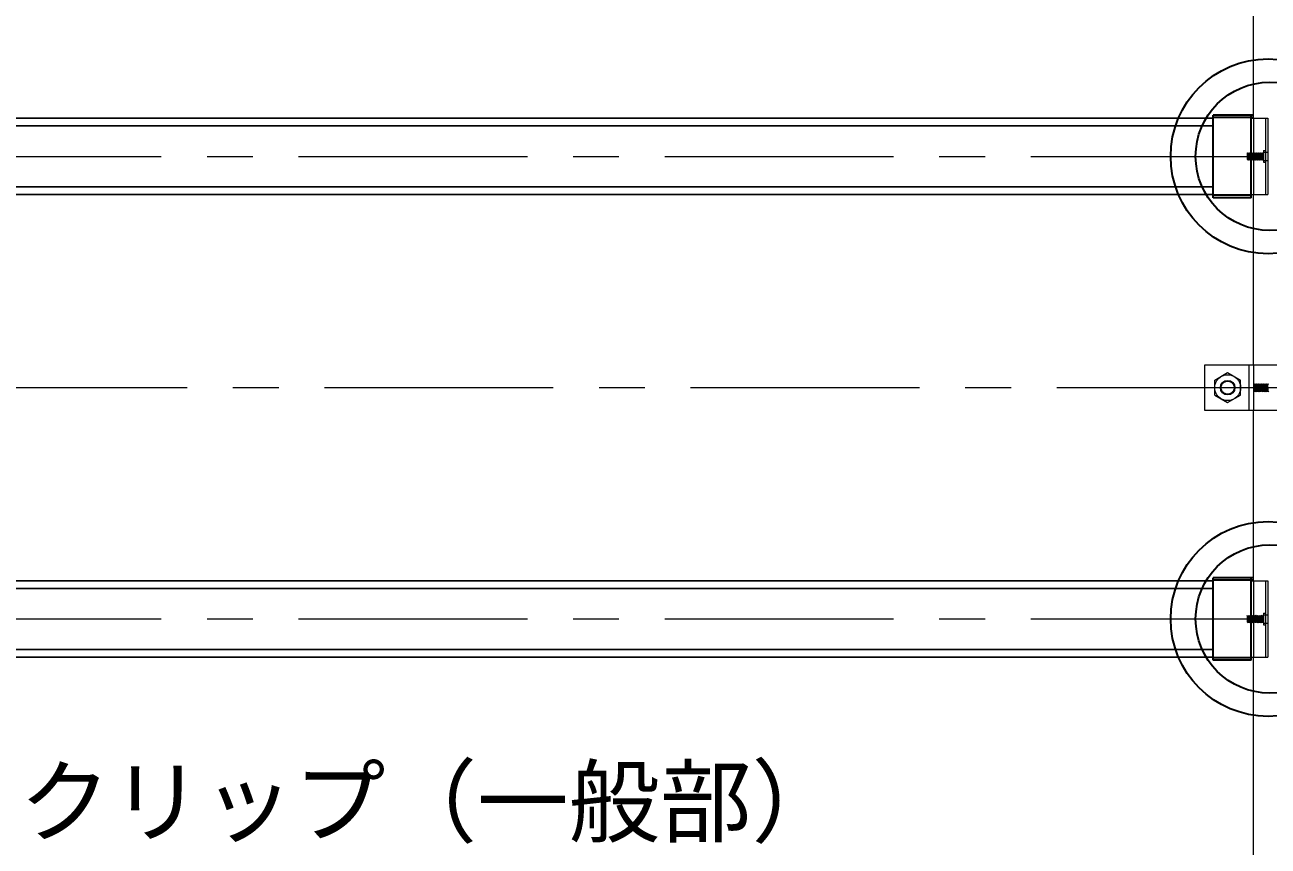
# Model space of a CAD drawing. Units: millimetres at full size, sheet at 1:30; details may follow other scales. Extents: x -5796 to 5910, y -4184 to 4114.
# Drawn here: x -4581 to -3766, y 1623 to 2161 of the extents above; entities that cross this region are included whole.
import ezdxf
from ezdxf.enums import TextEntityAlignment as Align

# ---------------------------------------------------------------- set-up
doc = ezdxf.new("R2010")
doc.units = ezdxf.units.MM
doc.header["$LTSCALE"] = 30
doc.linetypes.add('CHAIN1', pattern=[8, 5, -1, 1, -1])
doc.linetypes.add('DASHED1', pattern=[1.8, 1.2, -0.6])
for name, color, linetype, lineweight in [('4-0_中心線', 4, 'CHAIN1', 9), ('4-1_吊り材', 7, 'Continuous', 18), ('4-2_野縁受け', 3, 'Continuous', 18), ('4-3_野縁', 2, 'Continuous', 25), ('4-6_文字', 7, 'Continuous', 18), ('4-7_金具', 6, 'Continuous', 35), ('4-A_クリップ', 7, 'Continuous', 18), ('4-B_ビス', 3, 'Continuous', 18)]:
    doc.layers.add(name, color=color, linetype=linetype, lineweight=lineweight)
doc.styles.add('ＭＳ ゴシック', font='')
doc.styles.get('ＭＳ ゴシック').set_extended_font_data('MS Gothic')

msp = doc.modelspace()

# ---------------------------------------------------------------- linework, layer by layer
at = {"layer": '4-0_中心線'}
for p, q in [((-5121.78, 2074.81), (-2580.78, 2074.81)), ((-4624.78, 1923.31), (-2409.78, 1923.31)), ((-5121.78, 1771.81), (-2580.78, 1771.81))]:
    msp.add_line(p, q, dxfattribs=at)
at = {"layer": '4-1_吊り材'}
for p, q in [((-3807.78, 1908.31), (-3807.78, 1938.31)), ((-3807.78, 1938.31), (-3750.98, 1938.31)), ((-3775.78, 1938.31), (-3775.78, 1908.31)), ((-3784.28, 1918.4), (-3784.28, 1928.22)), ((-3801.28, 1918.4), (-3792.78, 1913.5)), ((-3792.78, 1913.5), (-3784.28, 1918.4)), ((-3750.98, 1908.31), (-3807.78, 1908.31))]:
    msp.add_line(p, q, dxfattribs=at)
at = {"layer": '4-1_吊り材', "linetype": 'DASHED1'}
msp.add_line((-3778.98, 1938.31), (-3778.98, 1908.31), dxfattribs=at)
at = {"layer": '4-1_吊り材'}
msp.add_lwpolyline([(-3801.28, 1918.4), (-3801.28, 1928.22), (-3792.78, 1933.13), (-3784.28, 1928.22)], dxfattribs=at)
for radius in [8.5, 4.76]:
    msp.add_circle((-3792.78, 1923.31), radius, dxfattribs=at)
at = {"layer": '4-1_吊り材', "linetype": 'DASHED1'}
msp.add_circle((-3792.78, 1923.31), 4.25, dxfattribs=at)
at = {"layer": '4-2_野縁受け'}
for p, q in [((-3775.78, 2099.81), (-3775.78, 2352.81)), ((-3775.78, 1938.31), (-3775.78, 2049.81)), ((-3775.78, 1796.81), (-3775.78, 1908.31)), ((-3775.78, 1493.81), (-3775.78, 1746.81))]:
    msp.add_line(p, q, dxfattribs=at)
at = {"layer": '4-3_野縁'}
for p, q in [((-4654.18, 2099.81), (-3802.28, 2099.81)), ((-4654.18, 2094.81), (-3802.28, 2094.81)), ((-4654.18, 2054.81), (-3802.28, 2054.81)), ((-4654.18, 2049.81), (-3802.28, 2049.81)), ((-4654.18, 1796.81), (-3802.28, 1796.81)), ((-4654.18, 1791.81), (-3802.28, 1791.81)), ((-4654.18, 1751.81), (-3802.28, 1751.81)), ((-4654.18, 1746.81), (-3802.28, 1746.81))]:
    msp.add_line(p, q, dxfattribs=at)
at = {"layer": '4-7_金具'}
for p, q in [((-3802.28, 2047.73), (-3802.28, 2101.86)), ((-3775.78, 2101.86), (-3802.28, 2101.86)), ((-3777.28, 2077.01), (-3777.28, 2101.86)), ((-3775.78, 2100.26), (-3777.28, 2100.26)), ((-3777.28, 2047.73), (-3777.28, 2072.71)), ((-3777.28, 2047.73), (-3802.28, 2047.73)), ((-3802.28, 1744.73), (-3802.28, 1798.86)), ((-3775.78, 1798.86), (-3802.28, 1798.86)), ((-3777.28, 1774.01), (-3777.28, 1798.86)), ((-3775.78, 1797.26), (-3777.28, 1797.26)), ((-3777.28, 1744.73), (-3777.28, 1769.71)), ((-3777.28, 1744.73), (-3802.28, 1744.73))]:
    msp.add_line(p, q, dxfattribs=at)
at = {"layer": '4-7_金具', "linetype": 'DASHED1'}
for p, q in [((-3777.28, 2100.26), (-3802.28, 2100.26)), ((-3777.28, 2049.33), (-3802.28, 2049.33)), ((-3777.28, 1797.26), (-3802.28, 1797.26)), ((-3777.28, 1746.33), (-3802.28, 1746.33))]:
    msp.add_line(p, q, dxfattribs=at)
at = {"layer": '4-7_金具'}
for centre, radius in [((-3766.33, 2074.81), 63.79), ((-3765.24, 2074.81), 48.52), ((-3766.33, 1771.81), 63.79), ((-3765.24, 1771.81), 48.52)]:
    msp.add_circle(centre, radius, dxfattribs=at)
at = {"layer": '4-A_クリップ'}
for p, q in [((-3777.28, 2099.81), (-3766.38, 2099.81)), ((-3767.98, 2099.81), (-3767.98, 2049.81)), ((-3766.38, 2099.81), (-3766.38, 2049.81)), ((-3769.18, 2078.61), (-3767.98, 2078.61)), ((-3769.18, 2078.61), (-3769.18, 2071.01)), ((-3769.18, 2071.01), (-3767.98, 2071.01)), ((-3777.28, 2049.81), (-3766.38, 2049.81)), ((-3777.28, 1796.81), (-3766.38, 1796.81)), ((-3767.98, 1796.81), (-3767.98, 1746.81)), ((-3766.38, 1796.81), (-3766.38, 1746.81)), ((-3769.18, 1775.61), (-3767.98, 1775.61)), ((-3769.18, 1775.61), (-3769.18, 1768.01)), ((-3769.18, 1768.01), (-3767.98, 1768.01)), ((-3777.28, 1746.81), (-3766.38, 1746.81))]:
    msp.add_line(p, q, dxfattribs=at)
at = {"layer": '4-A_クリップ', "linetype": 'DASHED1'}
for p, q in [((-3775.78, 2099.81), (-3775.78, 2076.91)), ((-3775.78, 2072.51), (-3775.78, 2049.81)), ((-3769.18, 2077.46), (-3766.38, 2077.46)), ((-3769.18, 2072.16), (-3766.38, 2072.16)), ((-3775.78, 1796.81), (-3775.78, 1773.91)), ((-3775.78, 1769.51), (-3775.78, 1746.81)), ((-3769.18, 1774.46), (-3766.38, 1774.46)), ((-3769.18, 1769.16), (-3766.38, 1769.16))]:
    msp.add_line(p, q, dxfattribs=at)
at = {"layer": '4-B_ビス'}
for p, q in [((-3780.08, 2076.91), (-3779.78, 2077.21)), ((-3780.08, 2076.91), (-3779.78, 2072.71)), ((-3780.08, 2076.91), (-3780.08, 2072.71)), ((-3779.78, 2072.71), (-3780.08, 2072.71)), ((-3779.78, 2077.21), (-3779.48, 2076.91)), ((-3779.78, 2072.71), (-3779.48, 2072.41)), ((-3779.48, 2076.91), (-3779.18, 2072.71)), ((-3779.48, 2072.41), (-3779.18, 2072.71)), ((-3779.18, 2076.91), (-3778.88, 2072.71)), ((-3778.58, 2076.91), (-3778.28, 2072.71)), ((-3778.28, 2076.91), (-3777.98, 2072.71)), ((-3777.68, 2076.91), (-3777.38, 2072.71)), ((-3777.38, 2076.91), (-3777.08, 2072.71)), ((-3776.78, 2076.91), (-3776.48, 2072.71)), ((-3776.78, 2076.91), (-3776.48, 2076.91)), ((-3776.48, 2076.91), (-3776.18, 2077.21)), ((-3776.48, 2076.91), (-3776.18, 2072.71)), ((-3776.18, 2077.21), (-3775.88, 2076.91)), ((-3775.88, 2076.91), (-3775.58, 2072.71)), ((-3775.58, 2076.91), (-3775.28, 2072.71)), ((-3774.98, 2076.91), (-3774.68, 2072.71)), ((-3774.68, 2076.91), (-3774.38, 2072.71)), ((-3774.08, 2076.91), (-3773.78, 2072.71)), ((-3773.78, 2076.91), (-3773.48, 2072.71)), ((-3773.18, 2076.91), (-3772.88, 2072.71)), ((-3772.88, 2076.91), (-3772.58, 2072.71)), ((-3772.28, 2076.91), (-3771.98, 2072.71)), ((-3771.98, 2076.91), (-3771.68, 2072.71)), ((-3771.38, 2076.91), (-3771.08, 2072.71)), ((-3771.08, 2076.91), (-3770.78, 2072.71)), ((-3770.48, 2076.91), (-3770.18, 2072.71)), ((-3770.48, 2076.91), (-3770.18, 2076.91)), ((-3770.18, 2076.91), (-3769.88, 2077.21)), ((-3770.18, 2076.91), (-3769.88, 2072.71)), ((-3770.18, 2072.71), (-3769.88, 2072.71)), ((-3769.88, 2077.21), (-3769.58, 2076.91)), ((-3769.58, 2076.91), (-3769.28, 2072.71)), ((-3769.58, 2076.91), (-3769.28, 2076.91)), ((-3769.28, 2076.91), (-3769.18, 2077.01)), ((-3769.28, 2076.91), (-3769.18, 2075.51)), ((-3769.28, 2072.71), (-3769.18, 2072.71)), ((-3775.78, 1925.79), (-3775.49, 1925.49)), ((-3775.49, 1925.49), (-3775.18, 1921.11)), ((-3775.18, 1925.49), (-3774.86, 1921.11)), ((-3774.55, 1925.49), (-3774.24, 1921.11)), ((-3774.55, 1925.49), (-3774.24, 1925.49)), ((-3774.24, 1925.49), (-3773.93, 1921.11)), ((-3773.61, 1925.49), (-3773.3, 1921.11)), ((-3773.61, 1925.49), (-3773.3, 1925.49)), ((-3773.3, 1925.49), (-3772.99, 1921.11)), ((-3772.68, 1925.49), (-3772.36, 1921.11)), ((-3772.68, 1925.49), (-3772.36, 1925.49)), ((-3772.36, 1925.49), (-3772.05, 1921.11)), ((-3771.74, 1925.49), (-3771.43, 1921.11)), ((-3771.74, 1925.49), (-3771.43, 1925.49)), ((-3771.43, 1925.49), (-3771.11, 1921.11)), ((-3770.8, 1925.49), (-3770.49, 1921.11)), ((-3770.8, 1925.49), (-3770.49, 1925.49)), ((-3770.49, 1925.49), (-3770.18, 1921.11)), ((-3769.86, 1925.49), (-3769.55, 1921.11)), ((-3769.86, 1925.49), (-3769.55, 1925.49)), ((-3769.55, 1925.49), (-3769.24, 1925.8)), ((-3769.55, 1925.49), (-3769.24, 1921.11)), ((-3769.24, 1925.8), (-3768.93, 1925.49)), ((-3768.93, 1925.49), (-3768.61, 1921.11)), ((-3768.61, 1925.49), (-3768.3, 1921.11)), ((-3767.99, 1925.49), (-3767.68, 1921.11)), ((-3767.68, 1925.49), (-3767.36, 1921.11)), ((-3767.05, 1925.49), (-3766.74, 1921.11)), ((-3766.74, 1925.49), (-3766.43, 1921.11)), ((-3775.78, 1921.1), (-3775.49, 1920.8)), ((-3775.49, 1920.8), (-3775.18, 1921.11)), ((-3774.24, 1921.11), (-3773.93, 1921.11)), ((-3769.55, 1921.11), (-3769.24, 1921.11)), ((-3769.24, 1921.11), (-3768.93, 1920.8)), ((-3768.93, 1920.8), (-3768.61, 1921.11)), ((-3780.08, 1773.91), (-3779.78, 1774.21)), ((-3780.08, 1773.91), (-3779.78, 1769.71)), ((-3780.08, 1773.91), (-3780.08, 1769.71)), ((-3779.78, 1769.71), (-3780.08, 1769.71)), ((-3779.78, 1774.21), (-3779.48, 1773.91)), ((-3779.78, 1769.71), (-3779.48, 1769.41)), ((-3779.48, 1773.91), (-3779.18, 1769.71)), ((-3779.48, 1769.41), (-3779.18, 1769.71)), ((-3779.18, 1773.91), (-3778.88, 1769.71)), ((-3778.58, 1773.91), (-3778.28, 1769.71)), ((-3778.28, 1773.91), (-3777.98, 1769.71)), ((-3777.68, 1773.91), (-3777.38, 1769.71)), ((-3777.38, 1773.91), (-3777.08, 1769.71)), ((-3776.78, 1773.91), (-3776.48, 1769.71)), ((-3776.78, 1773.91), (-3776.48, 1773.91)), ((-3776.48, 1773.91), (-3776.18, 1774.21)), ((-3776.48, 1773.91), (-3776.18, 1769.71)), ((-3776.18, 1774.21), (-3775.88, 1773.91)), ((-3775.88, 1773.91), (-3775.58, 1769.71)), ((-3775.58, 1773.91), (-3775.28, 1769.71)), ((-3774.98, 1773.91), (-3774.68, 1769.71)), ((-3774.68, 1773.91), (-3774.38, 1769.71)), ((-3774.08, 1773.91), (-3773.78, 1769.71)), ((-3773.78, 1773.91), (-3773.48, 1769.71)), ((-3773.18, 1773.91), (-3772.88, 1769.71)), ((-3772.88, 1773.91), (-3772.58, 1769.71)), ((-3772.28, 1773.91), (-3771.98, 1769.71)), ((-3771.98, 1773.91), (-3771.68, 1769.71)), ((-3771.38, 1773.91), (-3771.08, 1769.71)), ((-3771.08, 1773.91), (-3770.78, 1769.71)), ((-3770.48, 1773.91), (-3770.18, 1769.71)), ((-3770.48, 1773.91), (-3770.18, 1773.91)), ((-3770.18, 1773.91), (-3769.88, 1774.21)), ((-3770.18, 1773.91), (-3769.88, 1769.71)), ((-3770.18, 1769.71), (-3769.88, 1769.71)), ((-3769.88, 1774.21), (-3769.58, 1773.91)), ((-3769.58, 1773.91), (-3769.28, 1769.71)), ((-3769.58, 1773.91), (-3769.28, 1773.91)), ((-3769.28, 1773.91), (-3769.18, 1774.01)), ((-3769.28, 1773.91), (-3769.18, 1772.51)), ((-3769.28, 1769.71), (-3769.18, 1769.71))]:
    msp.add_line(p, q, dxfattribs=at)
for points in [[(-3779.48, 2076.91), (-3779.18, 2076.91), (-3778.88, 2077.21), (-3778.58, 2076.91)], [(-3779.18, 2072.71), (-3778.88, 2072.71), (-3778.58, 2072.41), (-3778.28, 2072.71)], [(-3778.58, 2076.91), (-3778.28, 2076.91), (-3777.98, 2077.21), (-3777.68, 2076.91)], [(-3778.28, 2072.71), (-3777.98, 2072.71), (-3777.68, 2072.41), (-3777.38, 2072.71)], [(-3777.68, 2076.91), (-3777.38, 2076.91), (-3777.08, 2077.21), (-3776.78, 2076.91)], [(-3777.38, 2072.71), (-3777.08, 2072.71), (-3776.78, 2072.41)], [(-3776.78, 2072.41), (-3776.48, 2072.71), (-3776.18, 2072.71)], [(-3776.18, 2072.71), (-3775.88, 2072.41), (-3775.58, 2072.71)], [(-3775.88, 2076.91), (-3775.58, 2076.91), (-3775.28, 2077.21), (-3774.98, 2076.91)], [(-3775.58, 2072.71), (-3775.28, 2072.71), (-3774.98, 2072.41), (-3774.68, 2072.71)], [(-3774.98, 2076.91), (-3774.68, 2076.91), (-3774.38, 2077.21), (-3774.08, 2076.91)], [(-3774.68, 2072.71), (-3774.38, 2072.71), (-3774.08, 2072.41), (-3773.78, 2072.71)], [(-3774.08, 2076.91), (-3773.78, 2076.91), (-3773.48, 2077.21), (-3773.18, 2076.91)], [(-3773.78, 2072.71), (-3773.48, 2072.71), (-3773.18, 2072.41), (-3772.88, 2072.71)], [(-3773.18, 2076.91), (-3772.88, 2076.91), (-3772.58, 2077.21), (-3772.28, 2076.91)], [(-3772.88, 2072.71), (-3772.58, 2072.71), (-3772.28, 2072.41), (-3771.98, 2072.71)], [(-3772.28, 2076.91), (-3771.98, 2076.91), (-3771.68, 2077.21), (-3771.38, 2076.91)], [(-3771.98, 2072.71), (-3771.68, 2072.71), (-3771.38, 2072.41), (-3771.08, 2072.71)], [(-3771.38, 2076.91), (-3771.08, 2076.91), (-3770.78, 2077.21), (-3770.48, 2076.91)], [(-3771.08, 2072.71), (-3770.78, 2072.71), (-3770.48, 2072.41), (-3770.18, 2072.71)], [(-3769.88, 2072.71), (-3769.58, 2072.41), (-3769.28, 2072.71)], [(-3775.49, 1925.49), (-3775.18, 1925.49), (-3774.86, 1925.8), (-3774.55, 1925.49)], [(-3774.24, 1925.49), (-3773.93, 1925.8), (-3773.61, 1925.49)], [(-3773.3, 1925.49), (-3772.99, 1925.8), (-3772.68, 1925.49)], [(-3772.36, 1925.49), (-3772.05, 1925.8), (-3771.74, 1925.49)], [(-3771.43, 1925.49), (-3771.11, 1925.8), (-3770.8, 1925.49)], [(-3770.49, 1925.49), (-3770.18, 1925.8), (-3769.86, 1925.49)], [(-3768.93, 1925.49), (-3768.61, 1925.49), (-3768.3, 1925.8), (-3767.99, 1925.49)], [(-3767.99, 1925.49), (-3767.68, 1925.49), (-3767.36, 1925.8), (-3767.05, 1925.49)], [(-3767.05, 1925.49), (-3766.74, 1925.49), (-3766.43, 1925.8), (-3766.11, 1925.49)], [(-3775.18, 1921.11), (-3774.86, 1921.11), (-3774.55, 1920.8), (-3774.24, 1921.11)], [(-3773.93, 1921.11), (-3773.61, 1920.8), (-3773.3, 1921.11), (-3772.99, 1921.11)], [(-3772.99, 1921.11), (-3772.68, 1920.8), (-3772.36, 1921.11), (-3772.05, 1921.11)], [(-3772.05, 1921.11), (-3771.74, 1920.8), (-3771.43, 1921.11), (-3771.11, 1921.11)], [(-3771.11, 1921.11), (-3770.8, 1920.8), (-3770.49, 1921.11), (-3770.18, 1921.11)], [(-3770.18, 1921.11), (-3769.86, 1920.8), (-3769.55, 1921.11)], [(-3768.61, 1921.11), (-3768.3, 1921.11), (-3767.99, 1920.8), (-3767.68, 1921.11)], [(-3767.68, 1921.11), (-3767.36, 1921.11), (-3767.05, 1920.8), (-3766.74, 1921.11)], [(-3766.74, 1921.11), (-3766.43, 1921.11), (-3766.11, 1920.8), (-3765.8, 1921.11)], [(-3779.48, 1773.91), (-3779.18, 1773.91), (-3778.88, 1774.21), (-3778.58, 1773.91)], [(-3779.18, 1769.71), (-3778.88, 1769.71), (-3778.58, 1769.41), (-3778.28, 1769.71)], [(-3778.58, 1773.91), (-3778.28, 1773.91), (-3777.98, 1774.21), (-3777.68, 1773.91)], [(-3778.28, 1769.71), (-3777.98, 1769.71), (-3777.68, 1769.41), (-3777.38, 1769.71)], [(-3777.68, 1773.91), (-3777.38, 1773.91), (-3777.08, 1774.21), (-3776.78, 1773.91)], [(-3777.38, 1769.71), (-3777.08, 1769.71), (-3776.78, 1769.41)], [(-3776.78, 1769.41), (-3776.48, 1769.71), (-3776.18, 1769.71)], [(-3776.18, 1769.71), (-3775.88, 1769.41), (-3775.58, 1769.71)], [(-3775.88, 1773.91), (-3775.58, 1773.91), (-3775.28, 1774.21), (-3774.98, 1773.91)], [(-3775.58, 1769.71), (-3775.28, 1769.71), (-3774.98, 1769.41), (-3774.68, 1769.71)], [(-3774.98, 1773.91), (-3774.68, 1773.91), (-3774.38, 1774.21), (-3774.08, 1773.91)], [(-3774.68, 1769.71), (-3774.38, 1769.71), (-3774.08, 1769.41), (-3773.78, 1769.71)], [(-3774.08, 1773.91), (-3773.78, 1773.91), (-3773.48, 1774.21), (-3773.18, 1773.91)], [(-3773.78, 1769.71), (-3773.48, 1769.71), (-3773.18, 1769.41), (-3772.88, 1769.71)], [(-3773.18, 1773.91), (-3772.88, 1773.91), (-3772.58, 1774.21), (-3772.28, 1773.91)], [(-3772.88, 1769.71), (-3772.58, 1769.71), (-3772.28, 1769.41), (-3771.98, 1769.71)], [(-3772.28, 1773.91), (-3771.98, 1773.91), (-3771.68, 1774.21), (-3771.38, 1773.91)], [(-3771.98, 1769.71), (-3771.68, 1769.71), (-3771.38, 1769.41), (-3771.08, 1769.71)], [(-3771.38, 1773.91), (-3771.08, 1773.91), (-3770.78, 1774.21), (-3770.48, 1773.91)], [(-3771.08, 1769.71), (-3770.78, 1769.71), (-3770.48, 1769.41), (-3770.18, 1769.71)], [(-3769.88, 1769.71), (-3769.58, 1769.41), (-3769.28, 1769.71)]]:
    msp.add_lwpolyline(points, dxfattribs=at)

# ---------------------------------------------------------------- texts
at = {"layer": '4-6_文字', "color": 4, "style": 'ＭＳ ゴシック'}
msp.add_text('クリップ（一般部）', height=43.99, dxfattribs=at).set_placement((-4584.84, 1617.04), align=Align.BOTTOM_LEFT)

doc.saveas('drawing.dxf')
